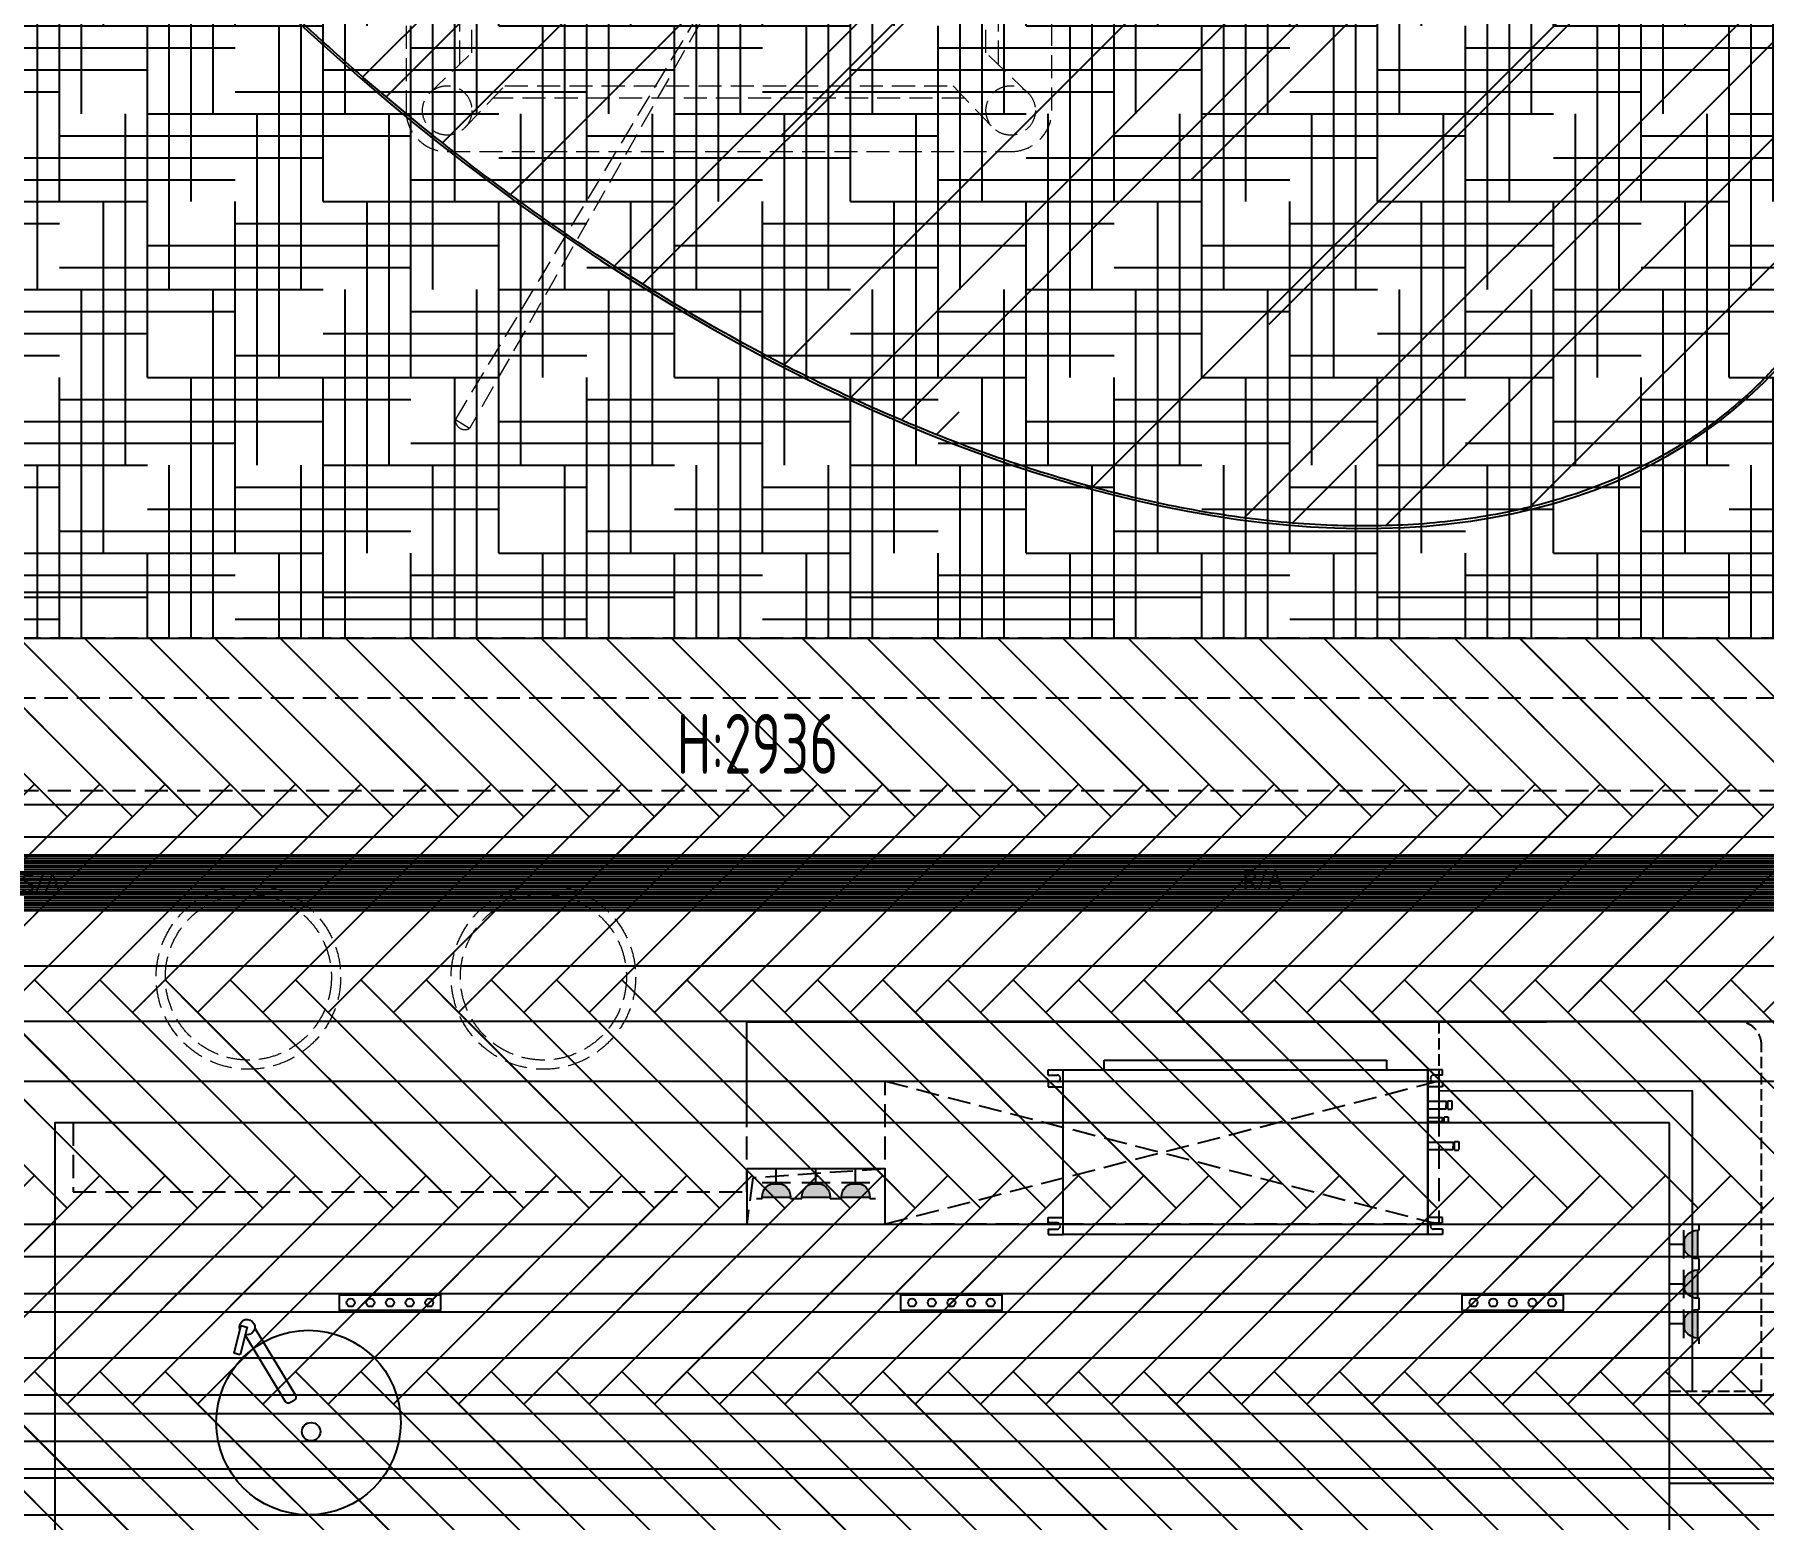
# Model space of a CAD drawing. Header units: millimetres. Extents: x -108767 to 78913, y -380878 to 1470.
# Drawn here: x -15484 to -11737, y -191451 to -188233 of the extents above; entities that cross this region are included whole.
import ezdxf
from ezdxf.enums import TextEntityAlignment as Align
from ezdxf.xclip import XClip

# ---------------------------------------------------------------- set-up
doc = ezdxf.new("R2010")
doc.units = ezdxf.units.MM
doc.header["$LTSCALE"] = 10
doc.header["$XCLIPFRAME"] = 0
doc.set_wipeout_variables(frame=1)
doc.linetypes.add('__DASH', pattern=[0.35, 0.25, -0.1])
doc.linetypes.add('DASH', pattern=[0.35, 0.25, -0.1])
for name, color, linetype in [('NW-01-wall(原有墙体)', 255, 'Continuous'), ('NW-01梁', 4, 'Continuous'), ('NW-02-fr(地面家具)', 74, 'Continuous'), ('NW-02-free(活动家具)', 241, 'Continuous'), ('NW-02-厨卫具', 44, 'Continuous'), ('NW-02-石材完成线', 153, 'Continuous'), ('NW-03-地面铺装', 8, 'Continuous'), ('NW-04-light(天花灯具)', 1, 'Continuous'), ('NW-04-天花造型粗线', 163, 'Continuous'), ('NW-强弱电插座', 223, 'Continuous'), ('NW-强电插座', 223, 'Continuous'), ('NW-暖通设备', 161, 'Continuous'), ('NW-暖通风口', 33, 'Continuous')]:
    doc.layers.add(name, color=color, linetype=linetype)
doc.styles.add('TSSD_REIN', font='tssdeng.shx', dxfattribs={"width": 0.7, "bigfont": 'hztxt.shx'})
doc.styles.add('宋体', font='', dxfattribs={"width": 0.8})
doc.styles.add('黑体', font='', dxfattribs={"width": 0.8, "height": 3})
doc.styles.get('宋体').set_extended_font_data('SimSun')
doc.styles.get('黑体').set_extended_font_data('Microsoft YaHei')
doc.linetypes.add('铝质LED灯条', pattern='A,12.7,-5.08,["AL.LED",宋体,S=2.54,R=0,X=-2.54,Y=-1.27],-10', length=27.78)

# ---------------------------------------------------------------- blocks, each defined once
blk = doc.blocks.new('A$C091E4B7F')
at = {"linetype": 'DASH', "lineweight": 5, "ltscale": 20}
blk.add_wipeout([(-225, 205.7), (-225, -244.3), (225, -244.3), (225, 205.7)], dxfattribs=at).dxf.layer = 'NW-02-free(活动家具)'
at = {"layer": 'NW-02-free(活动家具)', "color": 8, "linetype": 'DASH', "lineweight": 5, "ltscale": 20}
for p, q in [((0, -319.3), (0, 280.7)), ((-300, -21.2), (300, -21.2))]:
    blk.add_line(p, q, dxfattribs=at)
at = {"layer": 'NW-02-free(活动家具)', "linetype": 'DASH', "lineweight": 5, "ltscale": 20}
blk.add_lwpolyline([(-225, 205.7), (225, 205.7), (225, -244.3), (-225, -244.3)], close=True, dxfattribs=at)
at = {"layer": 'NW-02-free(活动家具)', "color": 8, "linetype": 'DASH', "lineweight": 5, "ltscale": 20}
blk.add_lwpolyline([(-150, 130.7), (150, 130.7), (150, -169.3), (-150, -169.3)], close=True, dxfattribs=at)
blk = doc.blocks.new('做成ACAD TuKuai0400')
at = {"layer": 'NW-02-free(活动家具)', "color": 251, "linetype": 'DASH', "lineweight": 5, "ltscale": 20}
for p, q in [((838, 916.4), (2205.2, 137.7)), ((2186.8, 107.1), (838, 916.4)), ((2205.2, 137.7), (2186.8, 107.1))]:
    blk.add_line(p, q, dxfattribs=at)
at = {"layer": 'NW-02-free(活动家具)', "linetype": 'DASH', "lineweight": 5, "ltscale": 20}
blk.add_lwpolyline([(-908.5, 0), (1515.3, 0, 0.414214), (1604.7, 89.4), (1604.7, 1312, 0.414214), (1515.3, 1401.4), (-908.5, 1401.4, 0.414214), (-997.9, 1312), (-997.9, 89.4, 0.414214), (-908.5, 0, -0.999995)], format="xyb", dxfattribs=at)
at = {"layer": 'NW-02-free(活动家具)', "color": 8, "linetype": 'DASH', "lineweight": 5, "ltscale": 20}
for points in [[(-872.5, 1351.7), (-783.4, 1258.4), (196.2, 1258.4), (249.8, 1312)], [(1479.3, 1351.7), (1390.2, 1258.4), (410.7, 1258.4), (357, 1312)], [(223, 1285.2), (-809, 1285.2)], [(383.8, 1285.2), (1415.8, 1285.2)], [(-946.4, 127.3), (-854.9, 214.5), (-854.9, 1186.9), (-946.4, 1274.1)], [(1553.2, 127.3), (1461.7, 214.5), (1461.7, 1186.9), (1553.2, 1274.1)], [(-881.7, 1212.5), (-881.7, 189)], [(1488.5, 1212.5), (1488.5, 189)], [(-872.5, 49.7), (-783.4, 143), (196.2, 143), (249.8, 89.4)], [(223, 116.2), (-809, 116.2)], [(1479.3, 49.7), (1390.2, 143), (410.7, 143), (357, 89.4)], [(383.8, 116.2), (1415.8, 116.2)]]:
    blk.add_lwpolyline(points, dxfattribs=at)
for centre in [(-908.5, 1312), (303.4, 1312), (1515.3, 1312), (-908.5, 89.4), (303.4, 89.4), (1515.3, 89.4)]:
    blk.add_circle(centre, 53.6, dxfattribs=at)
at = {"layer": 'NW-02-free(活动家具)', "color": 250, "linetype": 'DASH', "lineweight": 5, "ltscale": 20}
for centre in [(-728.5, 849.2), (-655, 808), (-728.5, 772.2), (-583.5, 772.2), (-655, 736.5), (-512, 736.5), (-728.5, 700.7), (-583.5, 700.7), (-440.5, 700.7), (999.8, 700.7), (-655, 665), (-512, 665), (-728.5, 629.2), (-583.5, 629.2), (-655, 593.5), (-729.5, 556.2)]:
    blk.add_circle(centre, 35.8, dxfattribs=at)
at = {"layer": 'NW-02-free(活动家具)', "color": 251, "linetype": 'DASH', "lineweight": 5, "ltscale": 20}
blk.add_arc((2187.4, 127.6), 20.5, 268.446, 29.6259, dxfattribs=at)
at = {"layer": 'NW-02-free(活动家具)', "linetype": 'DASH', "lineweight": 5, "ltscale": 20, "xscale": 1.000999999999944, "yscale": 1.000999999999944, "zscale": 1.000999999999944, "rotation": 90}
blk.add_blockref('A$C091E4B7F', (-2226.2, -1383.9), dxfattribs=at)
blk = doc.blocks.new('hdfgfgfd')
at = {"layer": 'NW-04-light(天花灯具)'}
blk.add_lwpolyline([(-48389.7, -188720.5), (-48170.6, -188720.5), (-48170.6, -188754.5), (-48389.7, -188754.5)], close=True, dxfattribs=at)
at = {"layer": 'NW-04-light(天花灯具)', "color": 8}
for centre in [(-48365.3, -188737.5), (-48322.7, -188737.5), (-48280.1, -188737.5), (-48237.5, -188737.5), (-48195, -188737.5)]:
    blk.add_circle(centre, 8.76, dxfattribs=at)
blk = doc.blocks.new('fdsaghfjkd')
at = {"layer": 'NW-暖通风口', "color": 250, "linetype": '__DASH', "ltscale": 0.5}
for p, q in [((-474.8, -12.6), (-474.8, 0)), ((-474.8, 0), (-439.2, 0)), ((-439.2, -396.2), (-439.2, 0)), ((-439.2, 0), (439.2, 0)), ((-340.1, 0), (-340.1, 23.8)), ((-340.1, 23.8), (340.1, 23.8)), ((340.1, 23.8), (340.1, 0)), ((439.2, 0), (439.2, -396.2)), ((439.2, -396.2), (439.2, 0)), ((474.8, 0), (439.2, 0)), ((474.8, -12.6), (474.8, 0)), ((-474.8, -12.6), (-453.4, -12.6)), ((-453.4, -28), (-474.8, -28)), ((-474.8, -28), (-474.8, -40.6)), ((-474.8, -40.6), (-439.2, -40.6)), ((474.8, -40.6), (439.2, -40.6)), ((474.8, -12.6), (453.4, -12.6)), ((453.4, -28), (474.8, -28)), ((474.8, -28), (474.8, -40.6)), ((439.2, -75.5), (483.4, -75.5)), ((483.4, -75.5), (483.4, -84.4)), ((483.4, -78.5), (487.3, -78.5)), ((487.3, -94.7), (487.3, -74.1)), ((487.3, -74.1), (496.6, -74.1)), ((496.6, -74.1), (497.1, -74.6)), ((497.1, -74.6), (497.1, -94.1)), ((439.2, -93.3), (483.4, -93.3)), ((439.2, -114.3), (474.5, -114.3)), ((439.2, -124.1), (474.5, -124.1)), ((474.5, -114.3), (474.5, -119.2)), ((474.5, -117.3), (478.4, -117.3)), ((474.5, -124.1), (474.5, -119.2)), ((474.5, -121.1), (478.4, -121.1)), ((478.4, -125.5), (478.4, -112.8)), ((478.4, -112.8), (487.7, -112.8)), ((483.4, -93.3), (483.4, -84.4)), ((483.4, -90.2), (487.3, -90.2)), ((487.3, -94.7), (496.6, -94.7)), ((487.7, -112.8), (488.2, -113.4)), ((488.2, -113.4), (488.2, -125)), ((496.6, -94.7), (497.1, -94.1)), ((478.4, -125.5), (487.7, -125.5)), ((487.7, -125.5), (488.2, -125)), ((439.2, -174), (500.1, -174)), ((439.2, -191.8), (500.1, -191.8)), ((500.1, -174), (500.1, -182.9)), ((500.1, -177), (504, -177)), ((500.1, -191.8), (500.1, -182.9)), ((500.1, -188.7), (504, -188.7)), ((504, -193.2), (504, -172.6)), ((504, -172.6), (513.3, -172.6)), ((504, -193.2), (513.3, -193.2)), ((513.3, -172.6), (513.8, -173.1)), ((513.3, -193.2), (513.8, -192.6)), ((513.8, -173.1), (513.8, -192.6)), ((-474.8, -368.2), (-474.8, -355.6)), ((-474.8, -355.6), (-439.2, -355.6)), ((-453.4, -368.2), (-474.8, -368.2)), ((474.8, -355.6), (439.2, -355.6)), ((453.4, -368.2), (474.8, -368.2)), ((474.8, -368.2), (474.8, -355.6)), ((-474.8, -383.7), (-474.8, -396.2)), ((-474.8, -383.7), (-453.4, -383.7)), ((-474.8, -396.2), (-439.2, -396.2)), ((439.2, -396.2), (-439.2, -396.2)), ((474.8, -396.2), (439.2, -396.2)), ((474.8, -383.7), (453.4, -383.7)), ((474.8, -383.7), (474.8, -396.2))]:
    blk.add_line(p, q, dxfattribs=at)
for centre, start, end in [((-453.4, -20.3), 270, 90), ((453.4, -20.3), 90, 270), ((-453.4, -375.9), 270, 90), ((453.4, -375.9), 90, 270)]:
    blk.add_arc(centre, 7.74, start, end, dxfattribs=at)
blk = doc.blocks.new('_LINKPT1')
blk.add_line((0, 0), (0, 0))
blk = doc.blocks.new('单相二三极安全插座')
at = {"linetype": 'Continuous'}
for p, q in [((-33.3, 49.9), (-23.8, 49.9)), ((-23.8, 49.9), (-23.8, 47.5)), ((-23.8, 47.5), (23.8, 47.5)), ((23.8, 49.9), (23.8, 47.5)), ((23.8, 49.9), (33.3, 49.9)), ((23.8, 23.8), (-23.8, 23.8)), ((0, 23.8), (0, 0))]:
    blk.add_line(p, q, dxfattribs=at)
blk.add_arc((0, 47.5), 23.8, 180, 0, dxfattribs=at)
for points in [[(20.6, 35.7), (-20.6, 35.7), (23.8, 47.5), (-23.8, 47.5)], [(11.9, 27), (-11.9, 27), (20.6, 35.7), (-20.6, 35.7)], [(0, 23.8), (0, 23.8), (11.9, 27), (-11.9, 27)]]:
    blk.add_solid(points, dxfattribs=at)
at = {"linetype": 'Continuous', "xscale": 0.0950808586651788, "yscale": 0.0950808586651788, "zscale": 0.0950808586651788}
blk.add_blockref('_LINKPT1', (0, 0), dxfattribs=at)
blk = doc.blocks.new('*U260')
at = {"layer": 'NW-强电插座', "xscale": 1.2943, "yscale": 1.2943, "zscale": 1.2943}
blk.add_blockref('单相二三极安全插座', (225.9, 1978.7), dxfattribs=at)
blk = doc.blocks.new('gdagdfds')
at = {"layer": 'NW-03-地面铺装'}
h = blk.add_hatch(dxfattribs=at)
h.set_pattern_fill('HOUND', color=250, scale=30)
h.paths.add_polyline_path([(-8715.5, -189541.5), (-8175.5, -189541.5), (-8175.5, -188430.5), (-8715.5, -188430.5)])
h.paths.add_polyline_path([(-8715.5, -188430.5), (-10731.5, -188430.5), (-10731.5, -189541.5), (-8715.5, -189541.5)])
h.paths.add_polyline_path([(-10731.5, -188430.5), (-8715.5, -188430.5), (-8715.5, -187491.5), (-10731.5, -187491.5)])
h.paths.add_polyline_path([(-11271.5, -184286.5), (-16940.5, -184286.5), (-16940.5, -189541.5), (-11271.5, -189541.5)])
h.paths.add_polyline_path([(-10731.5, -188430.5), (-11271.5, -188430.5), (-11271.5, -189541.5), (-10731.5, -189541.5)])
h.paths.add_polyline_path([(-10738.5, -187994.5), (-10738.5, -188011), (-10731.5, -188011), (-10731.5, -187994.5)])
h.paths.add_polyline_path([(-6721.5, -189541.5), (-6721.5, -189391.5), (-2315.5, -189391.5), (-2315.5, -189541.5), (-1522.5, -189541.5), (-1522.5, -184286.5), (-8175.5, -184286.5), (-8175.5, -189541.5)])
at = {"layer": 'NW-03-地面铺装', "linetype": 'DASH', "ltscale": 20}
blk.add_line((-6721.5, -189541.5), (-16437.5, -189541.5), dxfattribs=at)
blk = doc.blocks.new('gsgddsf')
at = {"layer": 'NW-03-地面铺装', "color": 250}
for points in [[(-15413.6, -189928.5), (-15342.9, -189857.8), (-15767.1, -189433.5), (-15837.9, -189504.2)], [(-15272.2, -189928.5), (-15201.5, -189857.8), (-15625.7, -189433.5), (-15696.4, -189504.2)], [(-15130.8, -189928.5), (-15060, -189857.8), (-15484.3, -189433.5), (-15555, -189504.2)], [(-14989.3, -189928.5), (-14918.6, -189857.8), (-15342.9, -189433.5), (-15413.6, -189504.2)], [(-14847.9, -189928.5), (-14777.2, -189857.8), (-15201.5, -189433.5), (-15272.2, -189504.2)], [(-14706.5, -189928.5), (-14635.8, -189857.8), (-15060, -189433.5), (-15130.8, -189504.2)], [(-14565.1, -189928.5), (-14494.4, -189857.8), (-14918.6, -189433.5), (-14989.3, -189504.2)], [(-14423.6, -189928.5), (-14352.9, -189857.8), (-14777.2, -189433.5), (-14847.9, -189504.2)], [(-14282.2, -189928.5), (-14211.5, -189857.8), (-14635.8, -189433.5), (-14706.5, -189504.2)], [(-14140.8, -189928.5), (-14070.1, -189857.8), (-14494.4, -189433.5), (-14565.1, -189504.2)], [(-13999.4, -189928.5), (-13928.7, -189857.8), (-14352.9, -189433.5), (-14423.6, -189504.2)], [(-13858, -189928.5), (-13787.2, -189857.8), (-14211.5, -189433.5), (-14282.2, -189504.2)], [(-13716.5, -189928.5), (-13645.8, -189857.8), (-14070.1, -189433.5), (-14140.8, -189504.2)], [(-13575.1, -189928.5), (-13504.4, -189857.8), (-13928.7, -189433.5), (-13999.4, -189504.2)], [(-13433.7, -189928.5), (-13363, -189857.8), (-13787.2, -189433.5), (-13858, -189504.2)], [(-13292.3, -189928.5), (-13221.6, -189857.8), (-13645.8, -189433.5), (-13716.5, -189504.2)], [(-13150.9, -189928.5), (-13080.1, -189857.8), (-13504.4, -189433.5), (-13575.1, -189504.2)], [(-13009.4, -189928.5), (-12938.7, -189857.8), (-13363, -189433.5), (-13433.7, -189504.2)], [(-12868, -189928.5), (-12797.3, -189857.8), (-13221.6, -189433.5), (-13292.3, -189504.2)], [(-12726.6, -189928.5), (-12655.9, -189857.8), (-13080.1, -189433.5), (-13150.9, -189504.2)], [(-12585.2, -189928.5), (-12514.5, -189857.8), (-12938.7, -189433.5), (-13009.4, -189504.2)], [(-12443.7, -189928.5), (-12373, -189857.8), (-12797.3, -189433.5), (-12868, -189504.2)], [(-12302.3, -189928.5), (-12231.6, -189857.8), (-12655.9, -189433.5), (-12726.6, -189504.2)], [(-12160.9, -189928.5), (-12090.2, -189857.8), (-12514.5, -189433.5), (-12585.2, -189504.2)], [(-12019.5, -189928.5), (-11948.8, -189857.8), (-12373, -189433.5), (-12443.7, -189504.2)], [(-11878.1, -189928.5), (-11807.4, -189857.8), (-12231.6, -189433.5), (-12302.3, -189504.2)], [(-11736.6, -189928.5), (-11665.9, -189857.8), (-12090.2, -189433.5), (-12160.9, -189504.2)], [(-11595.2, -189928.5), (-11524.5, -189857.8), (-11948.8, -189433.5), (-12019.5, -189504.2)], [(-11453.8, -189928.5), (-11383.1, -189857.8), (-11807.4, -189433.5), (-11878.1, -189504.2)], [(-15484.3, -189857.8), (-15413.6, -189928.5), (-15837.9, -190352.7), (-15908.6, -190282)], [(-15342.9, -189857.8), (-15272.2, -189928.5), (-15696.4, -190352.7), (-15767.1, -190282)], [(-15201.5, -189857.8), (-15130.8, -189928.5), (-15555, -190352.7), (-15625.7, -190282)], [(-15060, -189857.8), (-14989.3, -189928.5), (-15413.6, -190352.7), (-15484.3, -190282)], [(-14918.6, -189857.8), (-14847.9, -189928.5), (-15272.2, -190352.7), (-15342.9, -190282)], [(-14777.2, -189857.8), (-14706.5, -189928.5), (-15130.8, -190352.7), (-15201.5, -190282)], [(-14635.8, -189857.8), (-14565.1, -189928.5), (-14989.3, -190352.7), (-15060, -190282)], [(-14494.4, -189857.8), (-14423.6, -189928.5), (-14847.9, -190352.7), (-14918.6, -190282)], [(-14352.9, -189857.8), (-14282.2, -189928.5), (-14706.5, -190352.7), (-14777.2, -190282)], [(-14211.5, -189857.8), (-14140.8, -189928.5), (-14565.1, -190352.7), (-14635.8, -190282)], [(-14070.1, -189857.8), (-13999.4, -189928.5), (-14423.6, -190352.7), (-14494.4, -190282)], [(-13928.7, -189857.8), (-13858, -189928.5), (-14282.2, -190352.7), (-14352.9, -190282)], [(-13787.2, -189857.8), (-13716.5, -189928.5), (-14140.8, -190352.7), (-14211.5, -190282)], [(-13645.8, -189857.8), (-13575.1, -189928.5), (-13999.4, -190352.7), (-14070.1, -190282)], [(-13504.4, -189857.8), (-13433.7, -189928.5), (-13858, -190352.7), (-13928.7, -190282)], [(-13363, -189857.8), (-13292.3, -189928.5), (-13716.5, -190352.7), (-13787.2, -190282)], [(-13221.6, -189857.8), (-13150.9, -189928.5), (-13575.1, -190352.7), (-13645.8, -190282)], [(-13080.1, -189857.8), (-13009.4, -189928.5), (-13433.7, -190352.7), (-13504.4, -190282)], [(-12938.7, -189857.8), (-12868, -189928.5), (-13292.3, -190352.7), (-13363, -190282)], [(-12797.3, -189857.8), (-12726.6, -189928.5), (-13150.9, -190352.7), (-13221.6, -190282)], [(-12655.9, -189857.8), (-12585.2, -189928.5), (-13009.4, -190352.7), (-13080.1, -190282)], [(-12514.5, -189857.8), (-12443.7, -189928.5), (-12868, -190352.7), (-12938.7, -190282)], [(-12373, -189857.8), (-12302.3, -189928.5), (-12726.6, -190352.7), (-12797.3, -190282)], [(-12231.6, -189857.8), (-12160.9, -189928.5), (-12585.2, -190352.7), (-12655.9, -190282)], [(-12090.2, -189857.8), (-12019.5, -189928.5), (-12443.7, -190352.7), (-12514.5, -190282)], [(-11948.8, -189857.8), (-11878.1, -189928.5), (-12302.3, -190352.7), (-12373, -190282)], [(-11807.4, -189857.8), (-11736.6, -189928.5), (-12160.9, -190352.7), (-12231.6, -190282)], [(-11665.9, -189857.8), (-11595.2, -189928.5), (-12019.5, -190352.7), (-12090.2, -190282)], [(-11524.5, -189857.8), (-11453.8, -189928.5), (-11878.1, -190352.7), (-11948.8, -190282)], [(-11383.1, -189857.8), (-11312.4, -189928.5), (-11736.6, -190352.7), (-11807.4, -190282)], [(-15413.6, -190777), (-15342.9, -190706.3), (-15767.1, -190282), (-15837.9, -190352.7)], [(-15272.2, -190777), (-15201.5, -190706.3), (-15625.7, -190282), (-15696.4, -190352.7)], [(-15130.8, -190777), (-15060, -190706.3), (-15484.3, -190282), (-15555, -190352.7)], [(-14989.3, -190777), (-14918.6, -190706.3), (-15342.9, -190282), (-15413.6, -190352.7)], [(-14847.9, -190777), (-14777.2, -190706.3), (-15201.5, -190282), (-15272.2, -190352.7)], [(-14706.5, -190777), (-14635.8, -190706.3), (-15060, -190282), (-15130.8, -190352.7)], [(-14565.1, -190777), (-14494.4, -190706.3), (-14918.6, -190282), (-14989.3, -190352.7)], [(-14423.6, -190777), (-14352.9, -190706.3), (-14777.2, -190282), (-14847.9, -190352.7)], [(-14282.2, -190777), (-14211.5, -190706.3), (-14635.8, -190282), (-14706.5, -190352.7)], [(-14140.8, -190777), (-14070.1, -190706.3), (-14494.4, -190282), (-14565.1, -190352.7)], [(-13999.4, -190777), (-13928.7, -190706.3), (-14352.9, -190282), (-14423.6, -190352.7)], [(-13858, -190777), (-13787.2, -190706.3), (-14211.5, -190282), (-14282.2, -190352.7)], [(-13716.5, -190777), (-13645.8, -190706.3), (-14070.1, -190282), (-14140.8, -190352.7)], [(-13575.1, -190777), (-13504.4, -190706.3), (-13928.7, -190282), (-13999.4, -190352.7)], [(-13433.7, -190777), (-13363, -190706.3), (-13787.2, -190282), (-13858, -190352.7)], [(-13292.3, -190777), (-13221.6, -190706.3), (-13645.8, -190282), (-13716.5, -190352.7)], [(-13150.9, -190777), (-13080.1, -190706.3), (-13504.4, -190282), (-13575.1, -190352.7)], [(-13009.4, -190777), (-12938.7, -190706.3), (-13363, -190282), (-13433.7, -190352.7)], [(-12868, -190777), (-12797.3, -190706.3), (-13221.6, -190282), (-13292.3, -190352.7)], [(-12726.6, -190777), (-12655.9, -190706.3), (-13080.1, -190282), (-13150.9, -190352.7)], [(-12585.2, -190777), (-12514.5, -190706.3), (-12938.7, -190282), (-13009.4, -190352.7)], [(-12443.7, -190777), (-12373, -190706.3), (-12797.3, -190282), (-12868, -190352.7)], [(-12302.3, -190777), (-12231.6, -190706.3), (-12655.9, -190282), (-12726.6, -190352.7)], [(-12160.9, -190777), (-12090.2, -190706.3), (-12514.5, -190282), (-12585.2, -190352.7)], [(-12019.5, -190777), (-11948.8, -190706.3), (-12373, -190282), (-12443.7, -190352.7)], [(-11878.1, -190777), (-11807.4, -190706.3), (-12231.6, -190282), (-12302.3, -190352.7)], [(-11736.6, -190777), (-11665.9, -190706.3), (-12090.2, -190282), (-12160.9, -190352.7)], [(-11595.2, -190777), (-11524.5, -190706.3), (-11948.8, -190282), (-12019.5, -190352.7)], [(-11453.8, -190777), (-11383.1, -190706.3), (-11807.4, -190282), (-11878.1, -190352.7)], [(-15484.3, -190706.3), (-15413.6, -190777), (-15837.9, -191201.3), (-15908.6, -191130.5)], [(-15342.9, -190706.3), (-15272.2, -190777), (-15696.4, -191201.3), (-15767.1, -191130.5)], [(-15201.5, -190706.3), (-15130.8, -190777), (-15555, -191201.3), (-15625.7, -191130.5)], [(-15060, -190706.3), (-14989.3, -190777), (-15413.6, -191201.3), (-15484.3, -191130.5)], [(-14918.6, -190706.3), (-14847.9, -190777), (-15272.2, -191201.3), (-15342.9, -191130.5)], [(-14777.2, -190706.3), (-14706.5, -190777), (-15130.8, -191201.3), (-15201.5, -191130.5)], [(-14635.8, -190706.3), (-14565.1, -190777), (-14989.3, -191201.3), (-15060, -191130.5)], [(-14494.4, -190706.3), (-14423.6, -190777), (-14847.9, -191201.3), (-14918.6, -191130.5)], [(-14352.9, -190706.3), (-14282.2, -190777), (-14706.5, -191201.3), (-14777.2, -191130.5)], [(-14211.5, -190706.3), (-14140.8, -190777), (-14565.1, -191201.3), (-14635.8, -191130.5)], [(-14070.1, -190706.3), (-13999.4, -190777), (-14423.6, -191201.3), (-14494.4, -191130.5)], [(-13928.7, -190706.3), (-13858, -190777), (-14282.2, -191201.3), (-14352.9, -191130.5)], [(-13787.2, -190706.3), (-13716.5, -190777), (-14140.8, -191201.3), (-14211.5, -191130.5)], [(-13645.8, -190706.3), (-13575.1, -190777), (-13999.4, -191201.3), (-14070.1, -191130.5)], [(-13504.4, -190706.3), (-13433.7, -190777), (-13858, -191201.3), (-13928.7, -191130.5)], [(-13363, -190706.3), (-13292.3, -190777), (-13716.5, -191201.3), (-13787.2, -191130.5)], [(-13221.6, -190706.3), (-13150.9, -190777), (-13575.1, -191201.3), (-13645.8, -191130.5)], [(-13080.1, -190706.3), (-13009.4, -190777), (-13433.7, -191201.3), (-13504.4, -191130.5)], [(-12938.7, -190706.3), (-12868, -190777), (-13292.3, -191201.3), (-13363, -191130.5)], [(-12797.3, -190706.3), (-12726.6, -190777), (-13150.9, -191201.3), (-13221.6, -191130.5)], [(-12655.9, -190706.3), (-12585.2, -190777), (-13009.4, -191201.3), (-13080.1, -191130.5)], [(-12514.5, -190706.3), (-12443.7, -190777), (-12868, -191201.3), (-12938.7, -191130.5)], [(-12373, -190706.3), (-12302.3, -190777), (-12726.6, -191201.3), (-12797.3, -191130.5)], [(-12231.6, -190706.3), (-12160.9, -190777), (-12585.2, -191201.3), (-12655.9, -191130.5)], [(-12090.2, -190706.3), (-12019.5, -190777), (-12443.7, -191201.3), (-12514.5, -191130.5)], [(-11948.8, -190706.3), (-11878.1, -190777), (-12302.3, -191201.3), (-12373, -191130.5)], [(-11807.4, -190706.3), (-11736.6, -190777), (-12160.9, -191201.3), (-12231.6, -191130.5)], [(-11665.9, -190706.3), (-11595.2, -190777), (-12019.5, -191201.3), (-12090.2, -191130.5)], [(-11524.5, -190706.3), (-11453.8, -190777), (-11878.1, -191201.3), (-11948.8, -191130.5)], [(-11383.1, -190706.3), (-11312.4, -190777), (-11736.6, -191201.3), (-11807.4, -191130.5)], [(-15413.6, -191625.5), (-15342.9, -191554.8), (-15767.1, -191130.5), (-15837.9, -191201.3)], [(-15272.2, -191625.5), (-15201.5, -191554.8), (-15625.7, -191130.5), (-15696.4, -191201.3)], [(-15130.8, -191625.5), (-15060, -191554.8), (-15484.3, -191130.5), (-15555, -191201.3)], [(-14989.3, -191625.5), (-14918.6, -191554.8), (-15342.9, -191130.5), (-15413.6, -191201.3)], [(-14847.9, -191625.5), (-14777.2, -191554.8), (-15201.5, -191130.5), (-15272.2, -191201.3)], [(-14706.5, -191625.5), (-14635.8, -191554.8), (-15060, -191130.5), (-15130.8, -191201.3)], [(-14565.1, -191625.5), (-14494.4, -191554.8), (-14918.6, -191130.5), (-14989.3, -191201.3)], [(-14423.6, -191625.5), (-14352.9, -191554.8), (-14777.2, -191130.5), (-14847.9, -191201.3)], [(-14282.2, -191625.5), (-14211.5, -191554.8), (-14635.8, -191130.5), (-14706.5, -191201.3)], [(-14140.8, -191625.5), (-14070.1, -191554.8), (-14494.4, -191130.5), (-14565.1, -191201.3)], [(-13999.4, -191625.5), (-13928.7, -191554.8), (-14352.9, -191130.5), (-14423.6, -191201.3)], [(-13858, -191625.5), (-13787.2, -191554.8), (-14211.5, -191130.5), (-14282.2, -191201.3)], [(-13716.5, -191625.5), (-13645.8, -191554.8), (-14070.1, -191130.5), (-14140.8, -191201.3)], [(-13575.1, -191625.5), (-13504.4, -191554.8), (-13928.7, -191130.5), (-13999.4, -191201.3)], [(-13433.7, -191625.5), (-13363, -191554.8), (-13787.2, -191130.5), (-13858, -191201.3)], [(-13292.3, -191625.5), (-13221.6, -191554.8), (-13645.8, -191130.5), (-13716.5, -191201.3)], [(-13150.9, -191625.5), (-13080.1, -191554.8), (-13504.4, -191130.5), (-13575.1, -191201.3)], [(-13009.4, -191625.5), (-12938.7, -191554.8), (-13363, -191130.5), (-13433.7, -191201.3)], [(-12868, -191625.5), (-12797.3, -191554.8), (-13221.6, -191130.5), (-13292.3, -191201.3)], [(-12726.6, -191625.5), (-12655.9, -191554.8), (-13080.1, -191130.5), (-13150.9, -191201.3)], [(-12585.2, -191625.5), (-12514.5, -191554.8), (-12938.7, -191130.5), (-13009.4, -191201.3)], [(-12443.7, -191625.5), (-12373, -191554.8), (-12797.3, -191130.5), (-12868, -191201.3)], [(-12302.3, -191625.5), (-12231.6, -191554.8), (-12655.9, -191130.5), (-12726.6, -191201.3)], [(-12160.9, -191625.5), (-12090.2, -191554.8), (-12514.5, -191130.5), (-12585.2, -191201.3)], [(-12019.5, -191625.5), (-11948.8, -191554.8), (-12373, -191130.5), (-12443.7, -191201.3)], [(-11878.1, -191625.5), (-11807.4, -191554.8), (-12231.6, -191130.5), (-12302.3, -191201.3)], [(-11736.6, -191625.5), (-11665.9, -191554.8), (-12090.2, -191130.5), (-12160.9, -191201.3)], [(-11595.2, -191625.5), (-11524.5, -191554.8), (-11948.8, -191130.5), (-12019.5, -191201.3)], [(-11453.8, -191625.5), (-11383.1, -191554.8), (-11807.4, -191130.5), (-11878.1, -191201.3)]]:
    blk.add_lwpolyline(points, close=True, dxfattribs=at)

msp = doc.modelspace()

# ---------------------------------------------------------------- hatches: boundary and pattern name
at = {"layer": 'NW-01-wall(原有墙体)'}
h = msp.add_hatch(color=250, dxfattribs=at)
h.dxf.hatch_style = 1
h.paths.add_polyline_path([(-17160.5, -183986.5), (-1222.5, -183986.5), (-1222.5, -189855.5), (-1629.5, -189855.5), (-1629.5, -193769.5), (-17160.5, -193769.5)])
h.paths.add_polyline_path([(-16960.5, -184186.5), (-16960.5, -193569.5), (-1829.5, -193569.5), (-1829.5, -191673.5), (-3655.5, -191673.5), (-3655.5, -191296.5), (-3455.5, -191296.5), (-3455.5, -191453.5), (-1842.5, -191453.5), (-1842.5, -189890.5), (-3455.5, -189890.5), (-3455.5, -190430.5), (-3655.5, -190430.5), (-3655.5, -189871.5), (-4059.5, -189871.5), (-4059.5, -189571.5), (-3273.5, -189571.5), (-3273.5, -189655.5), (-1422.5, -189655.5), (-1422.5, -184186.5)], flags=16)
at = {"layer": 'NW-04-天花造型粗线', "linetype": 'Continuous'}
h = msp.add_hatch(dxfattribs=at)
h.set_pattern_fill('AR-RROOF', color=250, scale=20, angle=45)
h.set_pattern_definition([(45, (0, -10), (431.0523, 1149.4728), [7620, -1016, 2540, -508]), (45, (298.14, 647.35), (-836.9599, 118.5394), [1524, -167.64, 3048, -381]), (45, (-125.72, 474.93), (1627.2224, 2108.56414), [4064, -711.2, 2032, -508])])
edge = h.paths.add_edge_path()
edge.add_spline(control_points=[(-11739.5, -188983.1), (-11714.8, -188958.4), (-11691.5, -188932.5), (-11637.3, -188865.1), (-11608, -188822.1), (-11555.7, -188730.8), (-11532.7, -188682.5), (-11493.1, -188581.1), (-11476.5, -188527.9), (-11450, -188417.1), (-11440, -188359.5), (-11426.7, -188240.2), (-11423.4, -188178.6), (-11423.6, -188051.9), (-11427, -187986.8), (-11440.6, -187853.6), (-11450.7, -187785.6), (-11477.6, -187647.1), (-11494.4, -187576.7), (-11534.4, -187434.1), (-11557.6, -187361.9), (-11610.4, -187216.3), (-11639.9, -187142.9), (-11705, -186995.6), (-11740.6, -186921.6), (-11817.5, -186773.7), (-11858.8, -186699.8), (-11946.9, -186552.6), (-11993.6, -186479.4), (-12092.1, -186334.1), (-12143.9, -186262.2), (-12252, -186120), (-12308.4, -186049.9), (-12425.2, -185912.1), (-12485.7, -185844.4), (-12610.3, -185712.1), (-12674.4, -185647.4), (-12805.7, -185521.6), (-12872.9, -185460.5), (-13009.9, -185342.3), (-13079.6, -185285.2), (-13221, -185175.6), (-13292.7, -185123.1), (-13437.5, -185022.9), (-13510.5, -184975.3), (-13657.4, -184885.5), (-13731.2, -184843.3), (-13878.9, -184764.6), (-13952.9, -184728.1), (-14100.3, -184661), (-14173.8, -184630.5), (-14319.6, -184575.8), (-14392, -184551.5), (-14535, -184509.5), (-14605.7, -184491.7), (-14744.8, -184462.7), (-14813.2, -184451.5), (-14947.2, -184435.9), (-15012.8, -184431.4), (-15140.5, -184429.1), (-15202.7, -184431.4), (-15323.1, -184442.5), (-15381.3, -184451.5), (-15493.5, -184476), (-15547.3, -184491.5), (-15650.2, -184529.2), (-15699.3, -184551.2), (-15792.1, -184601.6), (-15835.9, -184629.9), (-15917.9, -184692.7), (-15956.1, -184727.1), (-16026.7, -184801.7), (-16059.1, -184841.9), (-16117.6, -184927.7), (-16143.8, -184973.4), (-16189.8, -185069.8), (-16209.7, -185120.6), (-16242.8, -185226.8), (-16256.1, -185282.2), (-16276.1, -185397.4), (-16282.7, -185457.1), (-16289.3, -185580.2), (-16289.3, -185643.6), (-16282.4, -185773.7), (-16275.6, -185840.3), (-16255.4, -185976.2), (-16242, -186045.5), (-16208.5, -186186.2), (-16188.5, -186257.6), (-16142.1, -186401.8), (-16115.7, -186474.7), (-16056.8, -186621.3), (-16024.2, -186695.1), (-15953.1, -186842.8), (-15914.7, -186916.8), (-15832.1, -187064.5), (-15788, -187138.2), (-15694.7, -187284.5), (-15645.4, -187357.2), (-15542, -187501.1), (-15487.9, -187572.2), (-15375.3, -187712.3), (-15316.8, -187781.3), (-15196, -187916.5), (-15133.6, -187982.8), (-15005.5, -188112), (-14939.8, -188175), (-14805.6, -188297.1), (-14737, -188356.3), (-14597.7, -188470.3), (-14526.9, -188525.2), (-14383.7, -188630.2), (-14311.3, -188680.3), (-14165.3, -188775.4), (-14091.8, -188820.4), (-13944.4, -188904.8), (-13870.4, -188944.2), (-13722.7, -189017.2), (-13648.9, -189050.7), (-13502.1, -189111.7), (-13429.1, -189139.1), (-13284.5, -189187.6), (-13212.9, -189208.7), (-13071.6, -189244.2), (-13002, -189258.7), (-12865.3, -189281.1), (-12798.3, -189289), (-12667.3, -189298), (-12603.3, -189299.1), (-12479.1, -189294.7), (-12418.8, -189289.1), (-12302.4, -189271.2), (-12246.3, -189259), (-12138.7, -189227.9), (-12087.1, -189209.1), (-11989.2, -189165.1), (-11942.7, -189139.9), (-11855.1, -189083.3), (-11814.1, -189051.9), (-11763.4, -189006.4), (-11751.3, -188994.9), (-11739.5, -188983.1)], knot_values=[3.141593, 3.141593, 3.141593, 3.141593, 3.203394, 3.203394, 3.294449, 3.294449, 3.385504, 3.385504, 3.476559, 3.476559, 3.567614, 3.567614, 3.65867, 3.65867, 3.749725, 3.749725, 3.84078, 3.84078, 3.931835, 3.931835, 4.02289, 4.02289, 4.113946, 4.113946, 4.205001, 4.205001, 4.296056, 4.296056, 4.387111, 4.387111, 4.478166, 4.478166, 4.569221, 4.569221, 4.660277, 4.660277, 4.751332, 4.751332, 4.842387, 4.842387, 4.933442, 4.933442, 5.024497, 5.024497, 5.115552, 5.115552, 5.206608, 5.206608, 5.297663, 5.297663, 5.388718, 5.388718, 5.479773, 5.479773, 5.570828, 5.570828, 5.661884, 5.661884, 5.752939, 5.752939, 5.843994, 5.843994, 5.935049, 5.935049, 6.026104, 6.026104, 6.117159, 6.117159, 6.208215, 6.208215, 6.29927, 6.29927, 6.390325, 6.390325, 6.48138, 6.48138, 6.572435, 6.572435, 6.663491, 6.663491, 6.754546, 6.754546, 6.845601, 6.845601, 6.936656, 6.936656, 7.027711, 7.027711, 7.118766, 7.118766, 7.209822, 7.209822, 7.300877, 7.300877, 7.391932, 7.391932, 7.482987, 7.482987, 7.574042, 7.574042, 7.665097, 7.665097, 7.756153, 7.756153, 7.847208, 7.847208, 7.938263, 7.938263, 8.029318, 8.029318, 8.120373, 8.120373, 8.211429, 8.211429, 8.302484, 8.302484, 8.393539, 8.393539, 8.484594, 8.484594, 8.575649, 8.575649, 8.666704, 8.666704, 8.75776, 8.75776, 8.848815, 8.848815, 8.93987, 8.93987, 9.030925, 9.030925, 9.12198, 9.12198, 9.213035, 9.213035, 9.304091, 9.304091, 9.395146, 9.395146, 9.424778, 9.424778, 9.424778, 9.424778], degree=3, periodic=0)
at = {"layer": 'NW-暖通风口'}
h = msp.add_hatch(dxfattribs=at)
h.set_pattern_fill('_USER', color=250, scale=4.8, pattern_type=0)
h.set_pattern_definition([(0, (-65640.1137, -171221.8854), (0, 4.8), [])])
h.paths.add_polyline_path([(-16438.5, -190129.5), (-6763.5, -190129.5), (-6763.5, -190013.5), (-16438.5, -190013.5)])

# ---------------------------------------------------------------- linework, layer by layer
at = {"layer": 'NW-01梁', "linetype": 'DASH', "ltscale": 20}
msp.add_lwpolyline([(-11212.5, -189671.5), (-16715.5, -189671.5), (-16715.5, -189871.5), (-11212.5, -189871.5)], dxfattribs=at)
at = {"layer": 'NW-02-fr(地面家具)'}
msp.add_lwpolyline([(-13940.5, -190591.5), (-13940.5, -190373.5), (-8740.5, -190371.5), (-8740.5, -191373.5), (-11940.5, -191373.5)], dxfattribs=at)
at = {"layer": 'NW-02-fr(地面家具)', "color": 251, "linetype": 'DASH', "ltscale": 10}
msp.add_lwpolyline([(-11940.5, -191173.5), (-11740.5, -191173.5), (-11740.8, -190422.6, 0.414214), (-11790.8, -190372.6), (-12440.5, -190372.9), (-12440.5, -190591.5)], format="xyb", dxfattribs=at)
at = {"layer": 'NW-02-fr(地面家具)', "color": 251, "linetype": '铝质LED灯条', "ltscale": 0.5}
msp.add_lwpolyline([(-11890.5, -191173.5), (-11890.7, -190522.7), (-12440.5, -190522.9)], dxfattribs=at)
at = {"layer": 'NW-02-free(活动家具)', "linetype": 'DASH', "lineweight": 5, "ltscale": 20}
for centre in [(-15020.8, -190275.7), (-14381.3, -190275.7)]:
    msp.add_circle(centre, 200, dxfattribs=at)
at = {"layer": 'NW-02-free(活动家具)', "color": 8, "linetype": 'DASH', "lineweight": 5, "ltscale": 20}
for centre in [(-15020.8, -190275.7), (-14381.3, -190275.7)]:
    msp.add_circle(centre, 180, dxfattribs=at)
at = {"layer": 'NW-02-厨卫具', "color": 8}
for p, q in [((-15037.1, -191031), (-15052.4, -191091.2)), ((-15023.6, -191034.5), (-15038.9, -191094.7)), ((-15037.1, -191031), (-15023.6, -191034.5)), ((-15028.1, -191052.2), (-14941.1, -191195.5)), ((-15007.1, -191037), (-14919, -191182)), ((-15038.9, -191094.7), (-15052.4, -191091.2)), ((-14921.8, -191193.4), (-14929.7, -191198.3))]:
    msp.add_line(p, q, dxfattribs=at)
at = {"layer": 'NW-02-厨卫具'}
msp.add_circle((-14890.5, -191241.5), 200, dxfattribs=at)
at = {"layer": 'NW-02-厨卫具', "color": 8}
msp.add_circle((-14884.8, -191261.4), 20, dxfattribs=at)
at = {"layer": 'NW-02-厨卫具', "color": 8, "extrusion": (0, 0, -1)}
for centre, major_axis, start_param, end_param in [((-15023.6, -191034.5), (-4, -16.2), 0.995082, 6.293156), ((-14934.1, -191191.2), (-1.97, -8.06), -0.785398, 0.785398), ((-14926.1, -191186.3), (-1.97, -8.06), 3.926991, 5.497787)]:
    msp.add_ellipse(centre, major_axis=major_axis, ratio=1, start_param=start_param, end_param=end_param, dxfattribs=at)
at = {"layer": 'NW-02-石材完成线'}
for points in [[(-11940.5, -190591.5), (-15440.5, -190591.5), (-15440.5, -191591.5), (-11940.5, -191591.5)], [(-13940.5, -190691.4), (-13940.5, -190811.4), (-13640.5, -190811.4), (-13640.5, -190691.4)]]:
    msp.add_lwpolyline(points, close=True, dxfattribs=at)
at = {"layer": 'NW-02-石材完成线', "color": 251, "linetype": 'DASH', "ltscale": 20}
msp.add_lwpolyline([(-15400.5, -190591.5), (-15400.5, -190741.5), (-13940.5, -190741.5), (-13940.5, -190591.5)], dxfattribs=at)
at = {"layer": 'NW-02-石材完成线', "linetype": 'DASH', "ltscale": 20}
msp.add_lwpolyline([(-13640.5, -190691.4), (-13927.4, -190711.1), (-13940.5, -190811.4)], dxfattribs=at)
at = {"layer": 'NW-04-天花造型粗线'}
for p, q in [((-16440.5, -189441.5), (-11271.5, -189441.5)), ((-16437.5, -189541.5), (-4085.5, -189541.5)), ((-16437.5, -189901.5), (-4085.5, -189901.5)), ((-16440.5, -190371.5), (-6721.5, -190371.5)), ((-16640.5, -190501.5), (-6721.5, -190501.5))]:
    msp.add_line(p, q, dxfattribs=at)
at = {"layer": 'NW-04-天花造型粗线', "color": 251}
for p, q in [((-16440.5, -189971.5), (-6726.5, -189971.5)), ((-16440.5, -190011.5), (-6726.5, -190011.5)), ((-16440.5, -190131.5), (-6761.5, -190131.5)), ((-16440.5, -190251.5), (-6721.5, -190251.5)), ((-16640.5, -190811.5), (-6726.5, -190811.5)), ((-16640.5, -190881.5), (-6776.5, -190881.5)), ((-16640.5, -190961.5), (-6726.5, -190961.5)), ((-16640.5, -191001.5), (-6726.5, -191001.5)), ((-16640.5, -191101.5), (-6781.5, -191101.5)), ((-16640.5, -191181.5), (-6726.5, -191181.5)), ((-16640.5, -191221.5), (-6726.5, -191221.5)), ((-16640.5, -191281.5), (-6726.5, -191281.5)), ((-16640.5, -191341.5), (-6726.5, -191341.5)), ((-16640.5, -191361.5), (-6726.5, -191361.5)), ((-16640.5, -191441.5), (-6721.5, -191441.5))]:
    msp.add_line(p, q, dxfattribs=at)
at = {"layer": 'NW-暖通设备', "color": 251, "linetype": 'DASH', "ltscale": 20}
for p, q in [((-13640.5, -190501.5), (-12440.5, -190811.5)), ((-12440.5, -190501.5), (-13640.5, -190811.5))]:
    msp.add_line(p, q, dxfattribs=at)
msp.add_lwpolyline([(-13640.5, -190501.5), (-12440.5, -190501.5), (-12440.5, -190811.5), (-13640.5, -190811.5)], close=True, dxfattribs=at)
at = {"layer": 'NW-暖通风口', "color": 1, "ltscale": 0.5}
msp.add_lwpolyline([(-16440.5, -190131.5), (-6761.5, -190131.5), (-6761.5, -190011.5), (-16440.5, -190011.5)], close=True, dxfattribs=at)
at = {"layer": 'NW-暖通风口', "color": 8, "ltscale": 0.5}
msp.add_lwpolyline([(-16438.5, -190129.5), (-6763.5, -190129.5), (-6763.5, -190013.5), (-16438.5, -190013.5)], close=True, dxfattribs=at)

# ---------------------------------------------------------------- block references
at = {"layer": 'NW-03-地面铺装'}
ref = msp.add_blockref('gsgddsf', (0, 0), dxfattribs=at)
XClip(ref).set_block_clipping_path([(-16437.4797549401, -189541.4724403795), (-16437.4797549401, -189901.4724403794), (-16440.4797549401, -189901.4724403794), (-16440.4797549401, -190371.4724403794), (-16940.4797549401, -190371.4724403794), (-16940.4797549401, -193469.4724403794), (-11271.4797549401, -193469.4724403794), (-11271.4797549401, -193344.4724403794), (-10671.4797549401, -193344.4724403794), (-10671.4797549401, -193469.4724403794), (-8871.4797549401, -193469.4724403794), (-8871.4797549401, -193354.4724403865), (-7871.479754931, -193354.4724403865), (-7871.479754911, -192939.4724403998), (-7721.4797549356, -192939.4724404003), (-7721.4797549572, -193469.4724403794), (-6721.479754937, -193469.4724403794), (-6721.4797549401, -192939.4724404003), (-6721.4797549401, -191421.4724403794), (-4941.4797549401, -191421.4724403794), (-4941.4797549401, -192583.4724403794), (-3999.4797549401, -192583.4724403794), (-3999.4797549401, -192561.9724403794), (-3974.4797549401, -192561.9724403794), (-3974.4797549401, -191704.4724403795), (-3685.4797549401, -191704.4724403795), (-3685.4797549401, -191297.4724403794), (-3688.4797549401, -191297.4724403794), (-3688.4797549401, -191287.4724403794), (-3447.2850944728, -191288.173424797), (-3447.2850944728, -190440.4724403794), (-3688.4797549401, -190440.4724403794), (-3688.4797549401, -190430.4724403794), (-3685.4797549401, -190430.4724403794), (-3685.4797549401, -189901.4724403794), (-6721.4797549401, -189901.4724403794), (-6721.4797549401, -189541.4724403794)])
at = {"layer": 'NW-04-light(天花灯具)'}
for p in [(33566.2, -2244), (34783.2, -2244), (36000.2, -2244)]:
    msp.add_blockref('hdfgfgfd', p, dxfattribs=at)
at = {"layer": 'NW-强弱电插座', "xscale": -0.9984580498866216, "yscale": 0.9984580498866216, "zscale": 0.9984580498866216}
for p, rotation in [((-14102, -188715.7), 180), ((-14016, -188715.7), 180), ((-13930, -188715.7), 180), ((-13916.1, -191081), 270), ((-13916.1, -191167), 270), ((-13916.1, -191253), 270)]:
    msp.add_blockref('*U260', p, dxfattribs=dict(at, rotation=rotation))
at = {"layer": 'NW-暖通设备', "xscale": 0.9000000034613134, "yscale": 0.9000000034613134, "zscale": 0.9000000034613134}
msp.add_blockref('fdsaghfjkd', (-12859.6, -190477.1), dxfattribs=at)

# ---------------------------------------------------------------- texts
at = {"layer": 'NW-01梁', "color": 251, "style": 'TSSD_REIN', "width": 0.7}
msp.add_text('H:2936', height=130, dxfattribs=at).set_placement((-14092.7, -189835.2))
at = {"layer": 'NW-暖通风口', "color": 40, "style": '黑体'}
for tag, p in [('S/A', (-15470.7, -190072.1, -203.3)), ('R/A', (-12822.3, -190065.9, -203.3))]:
    msp.add_attdef(tag, text='', height=42, dxfattribs=at).set_placement(p, align=Align.MIDDLE)

# ---------------------------------------------------------------- next in the draw order: block references
at = {"layer": 'NW-02-free(活动家具)', "linetype": 'DASH', "lineweight": 5, "ltscale": 20, "xscale": 0.9990009990010549, "yscale": 0.9990009990010549, "zscale": 0.9990009990010549, "rotation": 270}
msp.add_blockref('做成ACAD TuKuai0400', (-14679.1, -186883.4), dxfattribs=at)

# ---------------------------------------------------------------- next in the draw order: linework, layer by layer
at = {"layer": 'NW-04-天花造型粗线'}
msp.add_ellipse((-13856, -186864), major_axis=(-2120, 2122.6), ratio=0.566667, start_param=3.141593, end_param=9.424778, dxfattribs=at)
at = {"layer": 'NW-04-天花造型粗线', "color": 32}
msp.add_open_spline([(-11739.5, -188983.1), (-11714.8, -188958.4), (-11691.5, -188932.5), (-11637.3, -188865.1), (-11608, -188822.1), (-11555.7, -188730.8), (-11532.7, -188682.5), (-11493.1, -188581.1), (-11476.5, -188527.9), (-11450, -188417.1), (-11440, -188359.5), (-11426.7, -188240.2), (-11423.4, -188178.6), (-11423.6, -188051.9), (-11427, -187986.8), (-11440.6, -187853.6), (-11450.7, -187785.6), (-11477.6, -187647.1), (-11494.4, -187576.7), (-11534.4, -187434.1), (-11557.6, -187361.9), (-11610.4, -187216.3), (-11639.9, -187142.9), (-11705, -186995.6), (-11740.6, -186921.6), (-11817.5, -186773.7), (-11858.8, -186699.8), (-11946.9, -186552.6), (-11993.6, -186479.4), (-12092.1, -186334.1), (-12143.9, -186262.2), (-12252, -186120), (-12308.4, -186049.9), (-12425.2, -185912.1), (-12485.7, -185844.4), (-12610.3, -185712.1), (-12674.4, -185647.4), (-12805.7, -185521.6), (-12872.9, -185460.5), (-13009.9, -185342.3), (-13079.6, -185285.2), (-13221, -185175.6), (-13292.7, -185123.1), (-13437.5, -185022.9), (-13510.5, -184975.3), (-13657.4, -184885.5), (-13731.2, -184843.3), (-13878.9, -184764.6), (-13952.9, -184728.1), (-14100.3, -184661), (-14173.8, -184630.5), (-14319.6, -184575.8), (-14392, -184551.5), (-14535, -184509.5), (-14605.7, -184491.7), (-14744.8, -184462.7), (-14813.2, -184451.5), (-14947.2, -184435.9), (-15012.8, -184431.4), (-15140.5, -184429.1), (-15202.7, -184431.4), (-15323.1, -184442.5), (-15381.3, -184451.5), (-15493.5, -184476), (-15547.3, -184491.5), (-15650.2, -184529.2), (-15699.3, -184551.2), (-15792.1, -184601.6), (-15835.9, -184629.9), (-15917.9, -184692.7), (-15956.1, -184727.1), (-16026.7, -184801.7), (-16059.1, -184841.9), (-16117.6, -184927.7), (-16143.8, -184973.4), (-16189.8, -185069.8), (-16209.7, -185120.6), (-16242.8, -185226.8), (-16256.1, -185282.2), (-16276.1, -185397.4), (-16282.7, -185457.1), (-16289.3, -185580.2), (-16289.3, -185643.6), (-16282.4, -185773.7), (-16275.6, -185840.3), (-16255.4, -185976.2), (-16242, -186045.5), (-16208.5, -186186.2), (-16188.5, -186257.6), (-16142.1, -186401.8), (-16115.7, -186474.7), (-16056.8, -186621.3), (-16024.2, -186695.1), (-15953.1, -186842.8), (-15914.7, -186916.8), (-15832.1, -187064.5), (-15788, -187138.2), (-15694.7, -187284.5), (-15645.4, -187357.2), (-15542, -187501.1), (-15487.9, -187572.2), (-15375.3, -187712.3), (-15316.8, -187781.3), (-15196, -187916.5), (-15133.6, -187982.8), (-15005.5, -188112), (-14939.8, -188175), (-14805.6, -188297.1), (-14737, -188356.3), (-14597.7, -188470.3), (-14526.9, -188525.2), (-14383.7, -188630.2), (-14311.3, -188680.3), (-14165.3, -188775.4), (-14091.8, -188820.4), (-13944.4, -188904.8), (-13870.4, -188944.2), (-13722.7, -189017.2), (-13648.9, -189050.7), (-13502.1, -189111.7), (-13429.1, -189139.1), (-13284.5, -189187.6), (-13212.9, -189208.7), (-13071.6, -189244.2), (-13002, -189258.7), (-12865.3, -189281.1), (-12798.3, -189289), (-12667.3, -189298), (-12603.3, -189299.1), (-12479.1, -189294.7), (-12418.8, -189289.1), (-12302.4, -189271.2), (-12246.3, -189259), (-12138.7, -189227.9), (-12087.1, -189209.1), (-11989.2, -189165.1), (-11942.7, -189139.9), (-11855.1, -189083.3), (-11814.1, -189051.9), (-11763.4, -189006.4), (-11751.3, -188994.9), (-11739.5, -188983.1)], degree=3, knots=[3.141593, 3.141593, 3.141593, 3.141593, 3.203394, 3.203394, 3.294449, 3.294449, 3.385504, 3.385504, 3.476559, 3.476559, 3.567614, 3.567614, 3.65867, 3.65867, 3.749725, 3.749725, 3.84078, 3.84078, 3.931835, 3.931835, 4.02289, 4.02289, 4.113946, 4.113946, 4.205001, 4.205001, 4.296056, 4.296056, 4.387111, 4.387111, 4.478166, 4.478166, 4.569221, 4.569221, 4.660277, 4.660277, 4.751332, 4.751332, 4.842387, 4.842387, 4.933442, 4.933442, 5.024497, 5.024497, 5.115552, 5.115552, 5.206608, 5.206608, 5.297663, 5.297663, 5.388718, 5.388718, 5.479773, 5.479773, 5.570828, 5.570828, 5.661884, 5.661884, 5.752939, 5.752939, 5.843994, 5.843994, 5.935049, 5.935049, 6.026104, 6.026104, 6.117159, 6.117159, 6.208215, 6.208215, 6.29927, 6.29927, 6.390325, 6.390325, 6.48138, 6.48138, 6.572435, 6.572435, 6.663491, 6.663491, 6.754546, 6.754546, 6.845601, 6.845601, 6.936656, 6.936656, 7.027711, 7.027711, 7.118766, 7.118766, 7.209822, 7.209822, 7.300877, 7.300877, 7.391932, 7.391932, 7.482987, 7.482987, 7.574042, 7.574042, 7.665097, 7.665097, 7.756153, 7.756153, 7.847208, 7.847208, 7.938263, 7.938263, 8.029318, 8.029318, 8.120373, 8.120373, 8.211429, 8.211429, 8.302484, 8.302484, 8.393539, 8.393539, 8.484594, 8.484594, 8.575649, 8.575649, 8.666704, 8.666704, 8.75776, 8.75776, 8.848815, 8.848815, 8.93987, 8.93987, 9.030925, 9.030925, 9.12198, 9.12198, 9.213035, 9.213035, 9.304091, 9.304091, 9.395146, 9.395146, 9.424778, 9.424778, 9.424778, 9.424778], dxfattribs=at)

# ---------------------------------------------------------------- next in the draw order: block references
at = {"layer": 'NW-03-地面铺装'}
msp.add_blockref('gdagdfds', (0, 0), dxfattribs=at)

doc.saveas('drawing.dxf')
